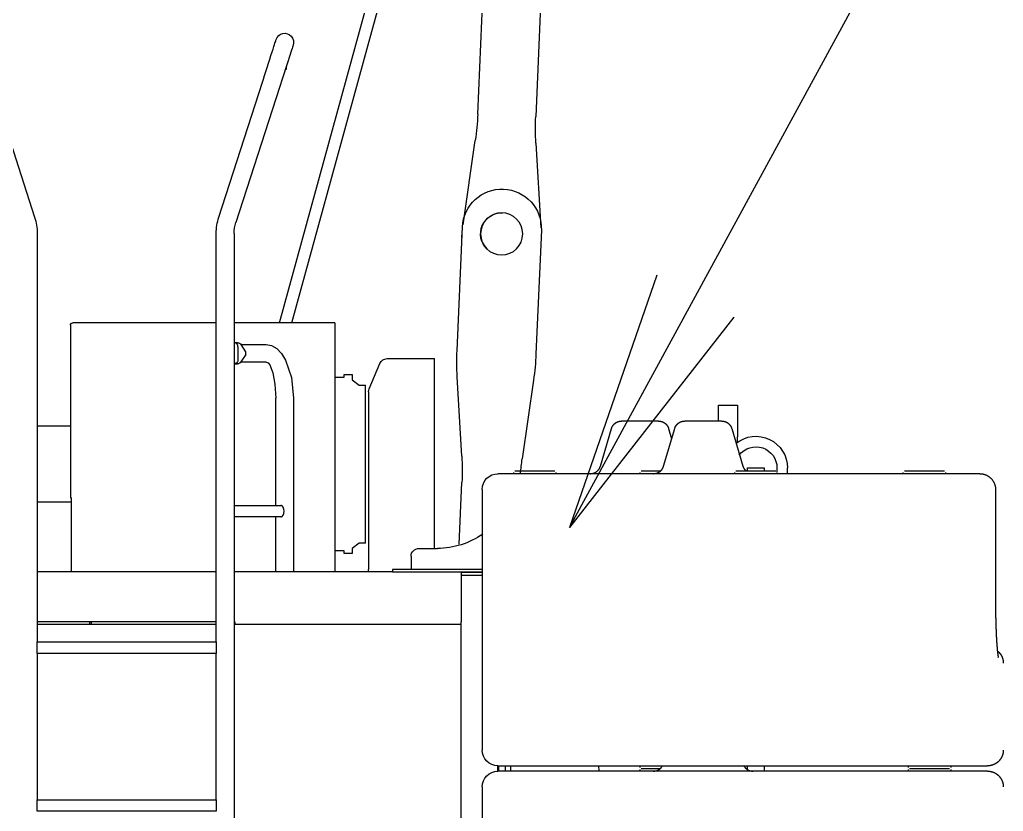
# Model space of a CAD drawing. Header units: millimetres. Extents: x -2078669 to -1085629, y -5987148 to 310365.
# Drawn here: x -1603015 to -1598344, y -766816 to -763056 of the extents above; entities that cross this region are included whole.
import ezdxf

# ---------------------------------------------------------------- set-up
doc = ezdxf.new("R2010")
doc.units = ezdxf.units.MM
doc.header["$LTSCALE"] = 500
doc.layers.add('2', color=7, linetype='Continuous')
doc.layers.add('D-BYP-STR8', color=5, linetype='Continuous', lineweight=25)
doc.layers.add('D-BYP-STRB', color=5, linetype='Continuous', lineweight=25)
doc.styles.add('MS ゴシック', font='MS Gothic.ttf')
doc.dimstyles.new('DIM-500-F', dxfattribs={"dimscale": 500, "dimtxt": 3.5, "dimasz": 2.5, "dimexe": 0, "dimexo": 2, "dimgap": 0.8, "dimtad": 1, "dimdec": 0, "dimzin": 0, "dimdsep": 46, "dimtxsty": 'MS ゴシック', "dimblk": 'OPEN', "dimcen": 0.1, "dimclrd": 256, "dimclre": 256, "dimclrt": 256, "dimaunit": 1, "dimadec": 4, "dimazin": 0, "dimtfac": 1, "dimtdec": 0, "dimtmove": 2, "dimatfit": 3, "dimldrblk": 'OPEN', "dimfxl": 1, "dimtolj": 1, "dimtzin": 0, "dimlwd": -1, "dimlwe": -1, "dimarcsym": 2})

# ---------------------------------------------------------------- blocks, each defined once
blk = doc.blocks.new('_Open')
at = {"color": 0, "linetype": 'ByBlock', "lineweight": -2}
for p, q in [((-1, 0.1667), (0, 0)), ((-1, -0.1667), (0, 0)), ((0, 0), (-1, 0))]:
    blk.add_line(p, q, dxfattribs=at)
blk = doc.blocks.new('A$C57306f55')
at = {"layer": 'D-BYP-STRB', "linetype": 'Continuous'}
for p, q in [((807.9, 6317.2), (888.2, 4464.8)), ((998.1, 4469.6), (917.7, 6322)), ((1374.9, 4072.9), (947.8, 5628.5)), ((1351.7, 4072.9), (952.2, 5528.1)), ((1362, 4559.9), (1362, 4553.9)), ((1362, 4553.9), (1363.9, 4553.9)), ((1490.1, 4273.9), (1407.3, 4530.3)), ((1922.7, 4530.3), (1839.9, 4273.9)), ((1375, 4519.8), (1457.7, 4263.5)), ((887.9, 4414), (878.5, 4253.5)), ((1026.3, 4258.9), (1002.9, 4419)), ((877.5, 4248.7), (878.7, 4221.4)), ((877.5, 4248.7), (887.7, 4013.8)), ((1037.6, 4020.3), (1027.4, 4255.2)), ((1028.3, 4235.3), (1027.9, 4245.2)), ((1461, 4242.6), (1461, 2360.9)), ((1495, 3466.8), (1495, 4242.6)), ((1835, 4242.6), (1835, 3466.8)), ((1269.8, 4072.9), (1269.8, 3599.9)), ((1269.8, 4072.9), (1461, 4072.9)), ((1269.8, 4070.6), (1269.8, 4066)), ((1495, 4072.9), (1767.5, 4072.9)), ((1772.1, 4068.3), (1772.1, 3755.6)), ((1448.3, 4032.1), (1400, 4032.1)), ((1439, 4017.8), (1447.9, 4031.5)), ((1439, 4015.1), (1439, 4017.8)), ((1453.7, 4027.1), (1453.7, 4003.1)), ((1454.6, 4035.1), (1460.4, 4035.1)), ((1460.4, 4035.1), (1461, 4035.1)), ((1089.5, 4004.9), (1080.5, 4004.9)), ((1080.5, 3644.5), (1080.5, 4004.9)), ((1170.5, 4004.9), (1089.5, 4004.9)), ((1439, 4012.8), (1439, 4015.1)), ((1439, 4012.8), (1448.2, 3998.8)), ((1204.3, 3947.7), (1184.3, 3995.7)), ((1400, 3998.1), (1448.6, 3998.1)), ((1460.4, 3995.1), (1454.9, 3995.1)), ((1461, 3995.1), (1460.4, 3995.1)), ((892.3, 3964.2), (913.9, 3814.6)), ((1028.7, 3819.6), (1037.2, 3970.5)), ((1236.8, 3964.6), (1223.8, 3954.6)), ((1236.8, 3974.6), (1236.8, 3964.8)), ((1251.8, 3974.6), (1236.8, 3974.6)), ((1251.8, 3969.6), (1251.8, 3974.6)), ((1269.8, 3969.6), (1251.8, 3969.6)), ((1211.8, 3943.4), (1211.8, 3954.6)), ((1223.8, 3954.6), (1211.8, 3954.6)), ((1211.8, 3930.9), (1211.8, 3943.4)), ((1205.5, 3941.9), (1205.5, 3608.9)), ((1211.8, 3927.8), (1211.8, 3930.9)), ((1211.8, 3752.8), (1211.8, 3927.8)), ((1348, 3930.1), (1348, 3599.9)), ((1382, 3726), (1382, 3930.1)), ((505, 3916.4), (505, 3856.4)), ((541, 3916.4), (505, 3916.4)), ((541, 3886.4), (541, 3916.4)), ((535, 3886.4), (570, 3886.4)), ((570, 3886.4), (605, 3886.4)), ((655, 3886.4), (690, 3886.4)), ((690, 3886.4), (725, 3886.4)), ((515.8, 3872.1), (494.7, 3800.8)), ((645.3, 3800.8), (624.2, 3872.1)), ((635.8, 3872.1), (630, 3852.5)), ((765.3, 3800.8), (744.2, 3872.1)), ((1835, 3877.1), (1772.1, 3877.1)), ((505, 3845.9), (505, 3856.4)), ((410, 3786.4), (410, 3797.4)), ((430, 3797.4), (430, 3789.4)), ((486, 3797.4), (454, 3797.4)), ((454, 3797.4), (454, 3791.4)), ((486, 3791.4), (486, 3797.4)), ((44.8, 3786.4), (466.5, 3786.4)), ((110, 3789.4), (110, 3788.4)), ((112, 3791.4), (150, 3791.4)), ((150, 3791.4), (188, 3791.4)), ((190, 3788.4), (190, 3789.4)), ((430, 3789.4), (430, 3788.4)), ((432, 3791.4), (470, 3791.4)), ((466.5, 3786.4), (529.4, 3786.4)), ((470, 3791.4), (508, 3791.4)), ((510, 3788.4), (510, 3789.4)), ((529.4, 3786.4), (940, 3786.4)), ((651.2, 3791.4), (688, 3791.4)), ((690, 3788.4), (690, 3789.4)), ((850, 3789.4), (850, 3788.4)), ((852, 3791.4), (890, 3791.4)), ((890, 3791.4), (928, 3791.4)), ((930, 3788.4), (930, 3789.4)), ((940, 3786.4), (960, 3786.4)), ((14.8, 3756.4), (14.8, 3536.4)), ((990, 3756.4), (990, 3261.4)), ((1033.5, 3652.4), (1028.4, 3769.8)), ((1772.1, 3755.6), (1772.1, 3740.6)), ((1211.8, 3751.3), (1211.8, 3752.8)), ((1211.8, 3728.7), (1211.8, 3751.3)), ((1769.8, 3599.9), (1769.8, 3740.6)), ((1772.1, 3740.6), (1769.8, 3740.6)), ((1211.8, 3654.6), (1211.8, 3728.7)), ((1461, 3726), (1372, 3726)), ((1769.8, 3732.1), (1835, 3732.1)), ((1372, 3704.3), (1461, 3704.3)), ((1382, 3599.9), (1382, 3704.3)), ((1110, 3644.5), (1075, 3644.5)), ((1211.8, 3654.6), (1223.8, 3654.6)), ((1223.8, 3654.6), (1236.8, 3644.6)), ((1236.8, 3644.6), (1236.8, 3634.6)), ((1125, 3629.5), (1125, 3604.5)), ((1236.8, 3634.6), (1251.8, 3634.6)), ((1251.8, 3634.6), (1251.8, 3639.6)), ((1251.8, 3639.6), (1269.8, 3639.6)), ((1205.5, 3608.9), (1205.5, 3604.4)), ((990, 3604.5), (1145, 3604.5)), ((1145, 3600), (990, 3600)), ((990, 3598.5), (1030, 3598.5)), ((1028, 3593.5), (990, 3593.5)), ((1025, 3598.5), (1025, 3600)), ((1030, 3599.9), (1030, 3566.7)), ((1058, 3600), (1058, 3599.9)), ((1082, 3599.9), (1082, 3600)), ((1106, 3599.9), (1106, 3600)), ((1128, 3600), (1128, 3599.9)), ((1145, 3604.5), (1160, 3604.5)), ((1160, 3600), (1145, 3600)), ((1152, 3599.9), (1152, 3600)), ((1160, 3604.5), (1160, 3600)), ((1160, 3599.9), (1461, 3599.9)), ((1205.5, 3599.9), (1205.5, 3604.4)), ((1495, 3599.9), (1835, 3599.9)), ((1030, 3566.7), (1030, 3504.9)), ((1030, 3497.6), (1030, 3504.9)), ((1030, 3499.9), (1461, 3499.9)), ((1030, 2327.2), (1030, 3497.6)), ((1458.8, 3499.9), (1458.8, 3504.9)), ((1495, 3504.9), (1835, 3504.9)), ((1495, 3499.9), (1835, 3499.9)), ((1732, 3499.9), (1732, 3504.9)), ((1735.2, 3499.9), (1735.2, 3504.9)), ((1495, 3466.8), (1495, 3445.1)), ((1835, 3466.8), (1495, 3466.8)), ((1835, 3445.1), (1835, 3466.8)), ((1495, 3166.8), (1495, 3445.1)), ((1495, 3445.1), (1835, 3445.1)), ((1835, 3445.1), (1835, 3166.8)), ((466.5, 3231.4), (30, 3231.4)), ((30, 3221.4), (466.5, 3221.4)), ((100, 3229.4), (100, 3228.4)), ((100, 3224.4), (100, 3223.4)), ((140, 3226.4), (102, 3226.4)), ((178, 3226.4), (140, 3226.4)), ((180, 3228.4), (180, 3229.4)), ((180, 3223.4), (180, 3224.4)), ((454, 3231.4), (454, 3221.4)), ((529.4, 3231.4), (466.5, 3231.4)), ((466.5, 3221.4), (529.4, 3221.4)), ((486, 3224.4), (486, 3231.4)), ((940, 3231.4), (529.4, 3231.4)), ((529.4, 3221.4), (940, 3221.4)), ((688, 3226.4), (651.9, 3226.4)), ((690, 3228.4), (690, 3229.4)), ((690, 3223.4), (690, 3224.4)), ((769, 3231.4), (768.2, 3221.4)), ((936.4, 3231.4), (936.4, 3221.4)), ((960, 3231.4), (940, 3231.4)), ((940, 3221.4), (960, 3221.4)), ((940, 3221.4), (960, 3221.4)), ((946, 3231.4), (946, 3221.4)), ((958.2, 3221.4), (958.2, 3231.4)), ((960.4, 3221.4), (960.4, 3231.4)), ((990, 3191.4), (990, 2891.4)), ((1495, 3166.8), (1495, 3145.1)), ((1835, 3166.8), (1495, 3166.8)), ((1835, 3145.1), (1835, 3166.8)), ((1495, 3145.1), (1835, 3145.1))]:
    blk.add_line(p, q, dxfattribs=at)
for points in [[(1348.8, 4600.7), (1349.2, 4599.6), (1349.6, 4598.2), (1350.2, 4596.4), (1351, 4594), (1352, 4591), (1353.2, 4587.2), (1354.7, 4582.6), (1356.5, 4577), (1358.6, 4570.5), (1361, 4563.2), (1363.5, 4555.4), (1366, 4547.5), (1368.5, 4539.7), (1370.9, 4532.3), (1373.1, 4525.6), (1375, 4519.8)], [(1407.3, 4530.3), (1405.5, 4536), (1403.3, 4542.7), (1400.9, 4550.1), (1398.4, 4557.9), (1395.8, 4565.9), (1393.3, 4573.6), (1391, 4580.9), (1388.8, 4587.5), (1387, 4593), (1385.6, 4597.7), (1384.3, 4601.4), (1383.4, 4604.5), (1382.6, 4606.8), (1382, 4608.7), (1381.5, 4610.1), (1381.2, 4611.2)], [(1400, 4032.1), (1389.9, 4030.2), (1380.1, 4024.4), (1371.2, 4015), (1363.3, 4002.3), (1352, 3969.2), (1348, 3930.1), (1348, 3930.1), (1348, 3930.1), (1348, 3930.1), (1348, 3930.1), (1348, 3930.1), (1348, 3930.1), (1348, 3930.1), (1348, 3930.1)], [(1453.7, 4027.1), (1453.8, 4028.6), (1453.9, 4029.2), (1454, 4029.7), (1454.3, 4030.4), (1454.7, 4031.2), (1455, 4031.9), (1455.1, 4032.1), (1455.2, 4032.5), (1455.4, 4032.8), (1455.7, 4033.1), (1456.2, 4033.4), (1456.8, 4033.7), (1457.8, 4034.1), (1460.4, 4035.1)], [(1453.7, 4003.1), (1453.8, 4001.7), (1453.9, 4001.1), (1454, 4000.6), (1454.3, 3999.9), (1454.7, 3999), (1455, 3998.4), (1455, 3998.2), (1455.2, 3997.8), (1455.4, 3997.5), (1455.7, 3997.2), (1456.2, 3996.9), (1456.8, 3996.6), (1457.8, 3996.2), (1460.4, 3995.1)], [(1400, 3998.1), (1396.5, 3996.8), (1393.1, 3993), (1387.3, 3978.2), (1383.4, 3956.2), (1382, 3930.1)], [(110, 3788.4), (110, 3788.4)], [(112, 3791.4), (112, 3791.4)], [(190, 3789.4), (190, 3789.5)], [(192, 3786.4), (192, 3786.4)], [(430, 3788.4), (430, 3788.4)], [(432, 3791.4), (432, 3791.4)], [(510, 3789.4), (510, 3789.5)], [(512, 3786.4), (512, 3786.4)], [(690, 3789.4), (690, 3789.5)], [(692, 3786.4), (692, 3786.4)], [(850, 3788.4), (850, 3788.4)], [(852, 3791.4), (852, 3791.4)], [(930, 3789.4), (930, 3789.5)], [(932, 3786.4), (932, 3786.4)], [(1372, 3704.3), (1370.9, 3704.5), (1369.8, 3705.1), (1367.9, 3707.5), (1366.6, 3711), (1366.1, 3715.1), (1366.6, 3719.3), (1367.9, 3722.8), (1369.8, 3725.2), (1370.9, 3725.8), (1372, 3726)], [(14.8, 3536.4), (14.8, 3536.3), (14.8, 3536.2), (14.8, 3536.1), (14.8, 3535.9), (14.8, 3535.8), (14.8, 3535.6), (14.8, 3535.4), (14.8, 3535.3), (14.8, 3535.1), (14.8, 3535), (14.8, 3534.8), (14.8, 3534.7), (14.8, 3534.5), (14.8, 3534.4), (14.8, 3534.2), (14.8, 3534.1), (14.8, 3534), (14.8, 3533.8), (14.8, 3533.7), (14.8, 3533.5), (14.8, 3533.4), (14.8, 3533.2), (14.8, 3533.1), (14.8, 3532.9), (14.8, 3532.8), (14.8, 3532.6), (14.8, 3532.5), (14.8, 3532.4), (14.8, 3532.2), (14.8, 3532.1), (14.8, 3531.9), (14.8, 3531.8), (14.8, 3531.6), (14.8, 3531.5), (14.8, 3531.3), (14.8, 3531.2), (14.8, 3531), (14.8, 3530.9), (14.8, 3530.7), (14.8, 3530.6), (14.8, 3530.5), (14.8, 3530.3), (14.8, 3530.2), (14.8, 3530), (14.8, 3529.9), (14.8, 3529.7), (14.8, 3529.6), (14.8, 3529.4), (14.8, 3529.3), (14.8, 3529.1), (14.8, 3529), (14.8, 3528.9), (14.8, 3528.7), (14.8, 3528.6), (14.8, 3528.4), (14.8, 3528.3), (14.8, 3528.1), (14.8, 3528), (14.8, 3527.8), (14.8, 3527.7), (14.8, 3527.5), (14.8, 3527.4), (14.7, 3527.2), (14.7, 3527.1), (14.7, 3527), (14.7, 3526.8), (14.7, 3526.7), (14.7, 3526.5), (14.7, 3526.4), (14.7, 3526.2), (14.7, 3526.1), (14.7, 3525.9), (14.7, 3525.8), (14.7, 3525.6), (14.7, 3525.5), (14.7, 3525.4), (14.7, 3525.2), (14.7, 3525.1), (14.7, 3524.9), (14.7, 3524.8), (14.7, 3524.6), (14.7, 3524.5), (14.7, 3524.3), (14.7, 3524.2), (14.7, 3524.1), (14.7, 3523.9), (14.7, 3523.8), (14.7, 3523.6), (14.7, 3523.5), (14.7, 3523.3), (14.7, 3523.2), (14.7, 3523), (14.7, 3522.9), (14.7, 3522.7), (14.7, 3522.6), (14.7, 3522.5), (14.7, 3522.3), (14.7, 3522.2), (14.7, 3522), (14.7, 3521.9), (14.7, 3521.7), (14.7, 3521.6), (14.7, 3521.4), (14.7, 3521.3), (14.7, 3521.2), (14.7, 3521), (14.7, 3520.9), (14.7, 3520.7), (14.7, 3520.6), (14.7, 3520.4), (14.7, 3520.3), (14.7, 3520.1), (14.7, 3520), (14.7, 3519.9), (14.7, 3519.7), (14.7, 3519.6), (14.7, 3519.4), (14.7, 3519.3), (14.7, 3519.1), (14.7, 3519), (14.7, 3518.8), (14.7, 3518.7), (14.7, 3518.6), (14.7, 3518.4), (14.7, 3518.3), (14.7, 3518.1), (14.6, 3518), (14.6, 3517.8), (14.6, 3517.7), (14.6, 3517.5), (14.6, 3517.4), (14.6, 3517.3), (14.6, 3517.1), (14.6, 3517), (14.6, 3516.8), (14.6, 3516.7), (14.6, 3516.5), (14.6, 3516.4), (14.6, 3516.3), (14.6, 3516.1), (14.6, 3516), (14.6, 3515.8), (14.6, 3515.7), (14.6, 3515.5), (14.6, 3515.4), (14.6, 3515.3), (14.6, 3515.1), (14.6, 3515), (14.6, 3514.8), (14.6, 3514.7), (14.6, 3514.5), (14.6, 3514.4), (14.6, 3514.3), (14.6, 3514.1), (14.6, 3514), (14.6, 3513.8), (14.6, 3513.7), (14.6, 3513.5), (14.6, 3513.4), (14.6, 3513.3), (14.6, 3513.1), (14.6, 3513), (14.6, 3512.8), (14.6, 3512.7), (14.6, 3512.5), (14.6, 3512.4), (14.6, 3512.3), (14.6, 3512.1), (14.5, 3512), (14.5, 3511.8), (14.5, 3511.7), (14.5, 3511.5), (14.5, 3511.4), (14.5, 3511.3), (14.5, 3511.1), (14.5, 3511), (14.5, 3510.8), (14.5, 3510.7), (14.5, 3510.6), (14.5, 3510.4), (14.5, 3510.3), (14.5, 3510.1), (14.5, 3510), (14.5, 3509.8), (14.5, 3509.7), (14.5, 3509.6), (14.5, 3509.4), (14.5, 3509.3), (14.5, 3509.1), (14.5, 3509), (14.5, 3508.9), (14.5, 3508.7), (14.5, 3508.6), (14.5, 3508.4), (14.5, 3508.3), (14.5, 3508.2), (14.5, 3508), (14.5, 3507.9), (14.5, 3507.7), (14.5, 3507.6), (14.5, 3507.4), (14.4, 3507.3), (14.4, 3507.2), (14.4, 3507), (14.4, 3506.9), (14.4, 3506.7), (14.4, 3506.6), (14.4, 3506.5), (14.4, 3506.3), (14.4, 3506.2), (14.4, 3506), (14.4, 3505.9), (14.4, 3505.8), (14.4, 3505.6), (14.4, 3505.5), (14.4, 3505.3), (14.4, 3505.2), (14.4, 3505.1), (14.4, 3504.9), (14.4, 3504.8), (14.4, 3504.7), (14.4, 3504.5), (14.4, 3504.4), (14.4, 3504.2), (14.4, 3504.1), (14.4, 3504), (14.4, 3503.8), (14.4, 3503.7), (14.4, 3503.5), (14.4, 3503.4), (14.3, 3503.3), (14.3, 3503.1), (14.3, 3503), (14.3, 3502.8), (14.3, 3502.7), (14.3, 3502.6), (14.3, 3502.4), (14.3, 3502.3), (14.3, 3502.2), (14.3, 3502), (14.3, 3501.9), (14.3, 3501.7), (14.3, 3501.6), (14.3, 3501.5), (14.3, 3501.3), (14.3, 3501.2), (14.3, 3501.1), (14.3, 3500.9), (14.3, 3500.8), (14.3, 3500.6), (14.3, 3500.5), (14.3, 3500.4), (14.3, 3500.2), (14.3, 3500.1), (14.3, 3500), (14.3, 3499.8), (14.2, 3499.7), (14.2, 3499.5), (14.2, 3499.4), (14.2, 3499.3), (14.2, 3499.1), (14.2, 3499), (14.2, 3498.9), (14.2, 3498.7), (14.2, 3498.6), (14.2, 3498.4), (14.2, 3498.3), (14.2, 3498.2), (14.2, 3498), (14.2, 3497.9), (14.2, 3497.8), (14.2, 3497.6), (14.2, 3497.5), (14.2, 3497.4), (14.2, 3497.2), (14.2, 3497.1), (14.2, 3497), (14.2, 3496.8), (14.2, 3496.7), (14.1, 3496.5), (14.1, 3496.4), (14.1, 3496.3), (14.1, 3496.1), (14.1, 3496), (14.1, 3495.9), (14.1, 3495.7), (14.1, 3495.6), (14.1, 3495.5), (14.1, 3495.3), (14.1, 3495.2), (14.1, 3495.1), (14.1, 3494.9), (14.1, 3494.8), (14.1, 3494.7), (14.1, 3494.5), (14.1, 3494.4), (14.1, 3494.3), (14.1, 3494.1), (14.1, 3494), (14.1, 3493.9), (14.1, 3493.7), (14, 3493.6), (14, 3493.5), (14, 3493.3), (14, 3493.2), (14, 3493.1), (14, 3492.9), (14, 3492.8), (14, 3492.7), (14, 3492.5), (14, 3492.4), (14, 3492.3), (14, 3492.1), (14, 3492), (14, 3491.9), (14, 3491.7), (14, 3491.6), (14, 3491.5), (14, 3491.3), (14, 3491.2), (14, 3491.1), (14, 3490.9), (13.9, 3490.8), (13.9, 3490.7), (13.9, 3490.5), (13.9, 3490.4), (13.9, 3490.3), (13.9, 3490.2), (13.9, 3490), (13.9, 3489.9), (13.9, 3489.8), (13.9, 3489.6), (13.9, 3489.5), (13.9, 3489.4), (13.9, 3489.2), (13.9, 3489.1), (13.9, 3489), (13.9, 3488.8), (13.9, 3488.7), (13.9, 3488.6), (13.9, 3488.5), (13.8, 3488.3), (13.8, 3488.2), (13.8, 3488.1), (13.8, 3487.9), (13.8, 3487.8), (13.8, 3487.7), (13.8, 3487.5), (13.8, 3487.4), (13.8, 3487.3), (13.8, 3487.2), (13.8, 3487), (13.8, 3486.9), (13.8, 3486.8), (13.8, 3486.6), (13.8, 3486.5), (13.8, 3486.4), (13.8, 3486.3), (13.8, 3486.1), (13.8, 3486), (13.7, 3485.9), (13.7, 3485.7), (13.7, 3485.6), (13.7, 3485.5), (13.7, 3485.4), (13.7, 3485.2), (13.7, 3485.1), (13.7, 3485), (13.7, 3484.9), (13.7, 3484.7), (13.7, 3484.6), (13.7, 3484.5), (13.7, 3484.3), (13.7, 3484.2), (13.7, 3484.1), (13.7, 3484), (13.7, 3483.8), (13.7, 3483.7), (13.6, 3483.6), (13.6, 3483.5), (13.6, 3483.3), (13.6, 3483.2), (13.6, 3483.1), (13.6, 3483), (13.6, 3482.8), (13.6, 3482.7), (13.6, 3482.6), (13.6, 3482.5), (13.6, 3482.3), (13.6, 3482.2), (13.6, 3482.1), (13.6, 3482), (13.6, 3481.8), (13.6, 3481.7), (13.6, 3481.6), (13.5, 3481.5), (13.5, 3481.3), (13.5, 3481.2), (13.5, 3481.1), (13.5, 3481), (13.5, 3480.8), (13.5, 3480.7), (13.5, 3480.6), (13.5, 3480.5), (13.5, 3480.3), (13.5, 3480.2), (13.5, 3480.1), (13.5, 3480), (13.5, 3479.8), (13.5, 3479.7), (13.5, 3479.6), (13.4, 3479.5), (13.4, 3479.4), (13.4, 3479.2), (13.4, 3479.1), (13.4, 3479), (13.4, 3478.9), (13.4, 3478.7), (13.4, 3478.6), (13.4, 3478.5), (13.4, 3478.4), (13.4, 3478.3), (13.4, 3478.1), (13.4, 3478), (13.4, 3477.9), (13.4, 3477.8), (13.4, 3477.7), (13.4, 3477.5), (13.3, 3477.4), (13.3, 3477.3), (13.3, 3477.2), (13.3, 3477), (13.3, 3476.9), (13.3, 3476.8), (13.3, 3476.7), (13.3, 3476.6), (13.3, 3476.4), (13.3, 3476.3), (13.3, 3476.2), (13.3, 3476.1), (13.3, 3476), (13.3, 3475.9), (13.3, 3475.7), (13.2, 3475.6), (13.2, 3475.5), (13.2, 3475.4), (13.2, 3475.3), (13.2, 3475.1), (13.2, 3475), (13.2, 3474.9), (13.2, 3474.8), (13.2, 3474.7), (13.2, 3474.5), (13.2, 3474.4), (13.2, 3474.3), (13.2, 3474.2), (13.2, 3474.1), (13.2, 3474), (13.2, 3473.8), (13.1, 3473.7), (13.1, 3473.6), (13.1, 3473.5), (13.1, 3473.4), (13.1, 3473.3), (13.1, 3473.1), (13.1, 3473), (13.1, 3472.9), (13.1, 3472.8), (13.1, 3472.7), (13.1, 3472.6), (13.1, 3472.4), (13.1, 3472.3), (13.1, 3472.2), (13.1, 3472.1), (13, 3472), (13, 3471.9), (13, 3471.8), (13, 3471.6), (13, 3471.5), (13, 3471.4), (13, 3471.3), (13, 3471.2), (13, 3471.1), (13, 3471), (13, 3470.8), (13, 3470.7), (13, 3470.6), (13, 3470.5), (12.9, 3470.4), (12.9, 3470.3), (12.9, 3470.2), (12.9, 3470.1), (12.9, 3469.9), (12.9, 3469.8), (12.9, 3469.7), (12.9, 3469.6), (12.9, 3469.5), (12.9, 3469.4), (12.9, 3469.3), (12.9, 3469.2), (12.9, 3469), (12.9, 3468.9), (12.8, 3468.8), (12.8, 3468.7), (12.8, 3468.6), (12.8, 3468.5), (12.8, 3468.4), (12.8, 3468.3), (12.8, 3468.2), (12.8, 3468), (12.8, 3467.9), (12.8, 3467.8), (12.8, 3467.7), (12.8, 3467.6), (12.8, 3467.5), (12.8, 3467.4), (12.8, 3467.3), (12.7, 3467.2), (12.7, 3467.1), (12.7, 3466.9), (12.7, 3466.8), (12.7, 3466.7), (12.7, 3466.6), (12.7, 3466.5), (12.7, 3466.4), (12.7, 3466.3), (12.7, 3466.2), (12.7, 3466.1), (12.7, 3466), (12.7, 3465.9), (12.6, 3465.8), (12.6, 3465.6), (12.6, 3465.5), (12.6, 3465.4), (12.6, 3465.3), (12.6, 3465.2), (12.6, 3465.1), (12.6, 3465), (12.6, 3464.9), (12.6, 3464.8), (12.6, 3464.7), (12.6, 3464.6), (12.6, 3464.5), (12.6, 3464.4), (12.5, 3464.3), (12.5, 3464.2), (12.5, 3464.1), (12.5, 3463.9), (12.5, 3463.8), (12.5, 3463.7), (12.5, 3463.6), (12.5, 3463.5), (12.5, 3463.4), (12.5, 3463.3), (12.5, 3463.2), (12.5, 3463.1), (12.5, 3463), (12.4, 3462.9), (12.4, 3462.8), (12.4, 3462.7), (12.4, 3462.6), (12.4, 3462.5), (12.4, 3462.4), (12.4, 3462.3), (12.4, 3462.2), (12.4, 3462.1), (12.4, 3462), (12.4, 3461.9), (12.4, 3461.8), (12.4, 3461.7), (12.4, 3461.6), (12.3, 3461.5), (12.3, 3461.4), (12.3, 3461.3), (12.3, 3461.2), (12.3, 3461.1), (12.3, 3461), (12.3, 3460.9), (12.3, 3460.8), (12.3, 3460.7), (12.3, 3460.6), (12.3, 3460.5), (12.3, 3460.4), (12.3, 3460.3), (12.2, 3460.2), (12.2, 3460.1), (12.2, 3460), (12.2, 3459.9), (12.2, 3459.8), (12.2, 3459.7), (12.2, 3459.6), (12.2, 3459.5), (12.2, 3459.4), (12.2, 3459.3), (12.2, 3459.2), (12.2, 3459.1), (12.2, 3459), (12.1, 3458.9), (12.1, 3458.8), (12.1, 3458.7), (12.1, 3458.6), (12.1, 3458.5), (12.1, 3458.4), (12.1, 3458.3), (12.1, 3458.2), (12.1, 3458.1), (12.1, 3458), (12.1, 3457.9), (12.1, 3457.8), (12.1, 3457.7), (12, 3457.6), (12, 3457.5), (12, 3457.4), (12, 3457.3), (12, 3457.3), (12, 3457.2), (12, 3457.1), (12, 3457), (12, 3456.9), (12, 3456.8), (12, 3456.7), (12, 3456.6), (11.9, 3456.5), (11.9, 3456.4), (11.9, 3456.3), (11.9, 3456.2), (11.9, 3456.1), (11.9, 3456), (11.9, 3455.9), (11.9, 3455.9), (11.9, 3455.8), (11.9, 3455.7), (11.9, 3455.6), (11.9, 3455.5), (11.9, 3455.4), (11.8, 3455.3), (11.8, 3455.2), (11.8, 3455.1), (11.8, 3455), (11.8, 3454.9), (11.8, 3454.9), (11.8, 3454.8), (11.8, 3454.7), (11.8, 3454.6), (11.8, 3454.5), (11.8, 3454.4), (11.8, 3454.3), (11.8, 3454.2), (11.7, 3454.1), (11.7, 3454), (11.7, 3454), (11.7, 3453.9), (11.7, 3453.8), (11.7, 3453.7), (11.7, 3453.6), (11.7, 3453.5), (11.7, 3453.4), (11.7, 3453.3), (11.7, 3453.3), (11.7, 3453.2), (11.6, 3453.1), (11.6, 3453), (11.6, 3452.9), (11.6, 3452.8), (11.6, 3452.7), (11.6, 3452.7), (11.6, 3452.6), (11.6, 3452.5), (11.6, 3452.4), (11.6, 3452.3), (11.6, 3452.2), (11.6, 3452.1), (11.5, 3452.1), (11.5, 3452), (11.5, 3451.9), (11.5, 3451.8), (11.5, 3451.7), (11.5, 3451.6), (11.5, 3451.6), (11.5, 3451.5), (11.5, 3451.4), (11.5, 3451.3), (11.5, 3451.2), (11.5, 3451.1), (11.5, 3451.1), (11.4, 3451), (11.4, 3450.9), (11.4, 3450.8), (11.4, 3450.7), (11.4, 3450.6), (11.4, 3450.6), (11.4, 3450.5), (11.4, 3450.4), (11.4, 3450.3), (11.4, 3450.2), (11.4, 3450.2), (11.4, 3450.1), (11.3, 3450), (11.3, 3449.9), (11.3, 3449.8), (11.3, 3449.8), (11.3, 3449.7), (11.3, 3449.6), (11.3, 3449.5), (11.3, 3449.4), (11.3, 3449.4), (11.3, 3449.3), (11.3, 3449.2), (11.3, 3449.1), (11.2, 3449.1), (11.2, 3449), (11.2, 3448.9), (11.2, 3448.8), (11.2, 3448.7), (11.2, 3448.7), (11.2, 3448.6), (11.2, 3448.5), (11.2, 3448.4), (11.2, 3448.4), (11.2, 3448.3), (11.2, 3448.2), (11.2, 3448.1), (11.1, 3448.1), (11.1, 3448), (11.1, 3447.9), (11.1, 3447.8), (11.1, 3447.8), (11.1, 3447.7), (11.1, 3447.6), (11.1, 3447.5), (11.1, 3447.5), (11.1, 3447.4), (11.1, 3447.3), (11.1, 3447.2), (11, 3447.2), (11, 3447.1), (11, 3447), (11, 3447), (11, 3446.9), (11, 3446.8), (11, 3446.7), (11, 3446.7), (11, 3446.6), (11, 3446.5), (11, 3446.5), (11, 3446.4), (10.9, 3446.3), (10.9, 3446.2), (10.9, 3446.2), (10.9, 3446.1), (10.9, 3446), (10.9, 3446), (10.9, 3445.9), (10.9, 3445.8), (10.9, 3445.8), (10.9, 3445.7), (10.9, 3445.6), (10.9, 3445.6), (10.9, 3445.5), (10.8, 3445.4), (10.8, 3445.4), (10.8, 3445.3), (10.8, 3445.2), (10.8, 3445.2), (10.8, 3445.1), (10.8, 3445), (10.8, 3445), (10.8, 3444.9), (10.8, 3444.8), (10.8, 3444.8), (10.8, 3444.7), (10.7, 3444.6), (10.7, 3444.6), (10.7, 3444.5), (10.7, 3444.4), (10.7, 3444.4), (10.7, 3444.3), (10.7, 3444.2), (10.7, 3444.2), (10.7, 3444.1), (10.7, 3444), (10.7, 3444), (10.7, 3443.9), (10.7, 3443.9), (10.6, 3443.8), (10.6, 3443.7), (10.6, 3443.7), (10.6, 3443.6), (10.6, 3443.6), (10.6, 3443.5), (10.6, 3443.4), (10.6, 3443.4), (10.6, 3443.3), (10.6, 3443.3), (10.6, 3443.2), (10.6, 3443.1), (10.6, 3443.1), (10.5, 3443), (10.5, 3443), (10.5, 3442.9), (10.5, 3442.8), (10.5, 3442.8), (10.5, 3442.7), (10.5, 3442.7), (10.5, 3442.6), (10.5, 3442.5), (10.5, 3442.5), (10.5, 3442.4), (10.5, 3442.4), (10.5, 3442.3), (10.4, 3442.3), (10.4, 3442.2), (10.4, 3442.2), (10.4, 3442.1), (10.4, 3442), (10.4, 3442), (10.4, 3441.9), (10.4, 3441.9), (10.4, 3441.8), (10.4, 3441.8), (10.4, 3441.7), (10.4, 3441.7), (10.4, 3441.6), (10.3, 3441.6), (10.3, 3441.5), (10.3, 3441.5), (10.3, 3441.4), (10.3, 3441.3), (10.3, 3441.3), (10.3, 3441.2), (10.3, 3441.2), (10.3, 3441.1), (10.3, 3441.1), (10.3, 3441), (10.3, 3441), (10.3, 3440.9), (10.2, 3440.9), (10.2, 3440.8), (10.2, 3440.8), (10.2, 3440.7), (10.2, 3440.7), (10.2, 3440.6), (10.2, 3440.6), (10.2, 3440.6), (10.2, 3440.5), (10.2, 3440.5), (10.2, 3440.4), (10.2, 3440.4), (10.2, 3440.3), (10.2, 3440.3), (10.1, 3440.2), (10.1, 3440.2), (10.1, 3440.1), (10.1, 3440.1), (10.1, 3440), (10.1, 3440), (10.1, 3440), (10.1, 3439.9), (10.1, 3439.9), (10.1, 3439.8), (10.1, 3439.8), (10.1, 3439.7), (10.1, 3439.7), (10.1, 3439.7), (10, 3439.6), (10, 3439.6), (10, 3439.5), (10, 3439.5), (10, 3439.4), (10, 3439.4), (10, 3439.4), (10, 3439.3), (10, 3439.3), (10, 3439.2), (10, 3439.2), (10, 3439.2), (10, 3439.1), (10, 3439.1), (10, 3439.1), (9.9, 3439), (9.9, 3439), (9.9, 3438.9), (9.9, 3438.9), (9.9, 3438.9), (9.9, 3438.8), (9.9, 3438.8), (9.9, 3438.8), (9.9, 3438.7), (9.9, 3438.7), (9.9, 3438.7), (9.9, 3438.6), (9.9, 3438.6), (9.9, 3438.6), (9.9, 3438.5), (9.9, 3438.5), (9.8, 3438.5), (9.8, 3438.4), (9.8, 3438.4), (9.8, 3438.4), (9.8, 3438.3), (9.8, 3438.3), (9.8, 3438.3), (9.8, 3438.2), (9.8, 3438.2), (9.8, 3438.2), (9.8, 3438.2), (9.8, 3438.1), (9.8, 3438.1), (9.8, 3438.1), (9.8, 3438), (9.8, 3438), (9.8, 3438), (9.8, 3438), (9.7, 3437.9), (9.7, 3437.9), (9.7, 3437.9), (9.7, 3437.9), (9.7, 3437.8), (9.7, 3437.8), (9.7, 3437.8), (9.7, 3437.8), (9.7, 3437.7), (9.7, 3437.7), (9.7, 3437.7), (9.7, 3437.7), (9.7, 3437.7), (9.7, 3437.6), (9.7, 3437.6), (9.7, 3437.6), (9.7, 3437.6), (9.7, 3437.6), (9.7, 3437.5), (9.7, 3437.5), (9.7, 3437.5), (9.7, 3437.5), (9.7, 3437.5), (9.7, 3437.4), (9.6, 3437.4), (9.6, 3437.4), (9.6, 3437.4), (9.6, 3437.4), (9.6, 3437.4), (9.6, 3437.4), (9.6, 3437.3), (9.6, 3437.3), (9.6, 3437.3), (9.6, 3437.3), (9.6, 3437.3), (9.6, 3437.3), (9.6, 3437.3), (9.6, 3437.3), (9.6, 3437.2), (9.6, 3437.2), (9.6, 3437.2), (9.6, 3437.2), (9.6, 3437.2), (9.6, 3437.2), (9.6, 3437.2), (9.6, 3437.2), (9.6, 3437.2), (9.6, 3437.2), (9.6, 3437.2), (9.6, 3437.2), (9.6, 3437.2), (9.6, 3437.2), (9.6, 3437.1), (9.6, 3437.1), (9.6, 3437.1), (9.6, 3437.1), (9.6, 3437.1), (9.6, 3437.1), (9.6, 3437.1), (9.6, 3437.1), (9.6, 3437.1), (9.6, 3437.1), (9.6, 3437.1), (9.6, 3437.2), (9.6, 3437.2), (9.6, 3437.2), (9.6, 3437.2), (9.6, 3437.2), (9.6, 3437.2), (9.6, 3437.2), (9.6, 3437.2), (9.6, 3437.2), (9.6, 3437.2), (9.6, 3437.2), (9.6, 3437.2), (9.6, 3437.2), (9.6, 3437.2), (9.6, 3437.3), (9.6, 3437.3), (9.6, 3437.3), (9.6, 3437.3), (9.6, 3437.3), (9.6, 3437.3), (9.6, 3437.3), (9.6, 3437.4), (9.6, 3437.4), (9.7, 3437.4), (9.7, 3437.4), (9.7, 3437.4), (9.7, 3437.5), (9.7, 3437.5), (9.7, 3437.5), (9.7, 3437.5), (9.7, 3437.5), (9.7, 3437.6), (9.7, 3437.6), (9.7, 3437.6), (9.7, 3437.6), (9.7, 3437.7), (9.7, 3437.7), (9.8, 3437.7), (9.8, 3437.8), (9.8, 3437.8), (9.8, 3437.8), (9.8, 3437.9), (9.8, 3437.9), (9.8, 3437.9), (9.8, 3438), (9.9, 3438), (9.9, 3438), (9.9, 3438.1)], [(98, 3231.4), (98, 3231.4)], [(100, 3228.4), (100, 3228.4)], [(100, 3223.4), (100, 3223.4)], [(102, 3226.4), (102, 3226.4)], [(178, 3226.4), (178, 3226.4)], [(180, 3229.4), (180, 3229.5)], [(180, 3224.4), (180, 3224.5)], [(182, 3221.4), (182, 3221.4)], [(688, 3226.4), (688, 3226.4)], [(690, 3229.4), (690, 3229.5)], [(690, 3224.4), (690, 3224.5)], [(692, 3221.4), (692, 3221.4)]]:
    blk.add_lwpolyline(points, dxfattribs=at)
for points in [[(535, 3886.4), (534.6, 3886.4, 0.005125), (534.1, 3886.4, 0.005025), (533.7, 3886.4, 0.005), (533.3, 3886.4, 0.005075), (532.9, 3886.3, 0.005111), (532.5, 3886.3, 0.005137), (532.1, 3886.2, 0.005155), (531.7, 3886.2, 0.005192), (531.3, 3886.1, 0.005213), (530.9, 3886, 0.005244), (530.5, 3885.9, 0.005262), (530, 3885.8, 0.005292), (529.6, 3885.7, 0.005309), (529.2, 3885.6, 0.005335), (528.8, 3885.5, 0.005351), (528.4, 3885.3, 0.005375), (528, 3885.2, 0.005389), (527.6, 3885, 0.005409), (527.2, 3884.9, 0.005421), (526.8, 3884.7, 0.005439), (526.4, 3884.5, 0.005449), (526, 3884.3, 0.005464), (525.6, 3884.1, 0.005472), (525.2, 3883.9, 0.005484), (524.8, 3883.7, 0.00549), (524.4, 3883.5, 0.005498), (524.1, 3883.2, 0.005503), (523.7, 3883, 0.005507), (523.3, 3882.7, 0.00551), (523, 3882.5, 0.005512), (522.6, 3882.2, 0.005512), (522.3, 3881.9, 0.00551), (521.9, 3881.6, 0.005508), (521.6, 3881.3, 0.005503), (521.3, 3881, 0.005499), (521, 3880.7, 0.005491), (520.6, 3880.4, 0.005485), (520.3, 3880.1, 0.005473), (520, 3879.8, 0.005465), (519.8, 3879.5, 0.005451), (519.5, 3879.1, 0.00544), (519.2, 3878.8, 0.00542), (518.9, 3878.4, 0.005411), (518.7, 3878.1, 0.005399), (518.4, 3877.7, 0.005373), (518.2, 3877.4, 0.00532), (518, 3877, 0.005345), (517.7, 3876.6, 0.005417), (517.5, 3876.3, 0.00526), (517.3, 3875.9, 0.004913), (517.1, 3875.5, 0.005358), (516.9, 3875.2, 0.006285), (516.8, 3874.8, 0.004834), (516.6, 3874.4, 0.001831), (516.5, 3874.1, 0.006617), (516.3, 3873.6, 0.011261), (516.1, 3873, 0.0056), (515.8, 3872.1)], [(624.2, 3872.1), (624.1, 3872.5, 0.005126), (624, 3872.9, 0.005026), (623.9, 3873.3, 0.005001), (623.7, 3873.6, 0.005076), (623.6, 3874, 0.005112), (623.4, 3874.4, 0.005138), (623.2, 3874.8, 0.005156), (623.1, 3875.2, 0.005193), (622.9, 3875.5, 0.005214), (622.7, 3875.9, 0.005245), (622.5, 3876.3, 0.005264), (622.3, 3876.6, 0.005293), (622, 3877, 0.00531), (621.8, 3877.4, 0.005336), (621.6, 3877.7, 0.005352), (621.3, 3878.1, 0.005376), (621.1, 3878.4, 0.00539), (620.8, 3878.8, 0.00541), (620.5, 3879.1, 0.005423), (620.2, 3879.5, 0.00544), (620, 3879.8, 0.005451), (619.7, 3880.1, 0.005465), (619.4, 3880.4, 0.005473), (619, 3880.7, 0.005485), (618.7, 3881, 0.005491), (618.4, 3881.3, 0.005499), (618.1, 3881.6, 0.005504), (617.7, 3881.9, 0.005509), (617.4, 3882.2, 0.005511), (617, 3882.5, 0.005512), (616.7, 3882.7, 0.005512), (616.3, 3883, 0.00551), (615.9, 3883.2, 0.005508), (615.6, 3883.5, 0.005503), (615.2, 3883.7, 0.005499), (614.8, 3883.9, 0.00549), (614.4, 3884.1, 0.005484), (614, 3884.3, 0.005472), (613.6, 3884.5, 0.005464), (613.2, 3884.7, 0.00545), (612.8, 3884.9, 0.005439), (612.4, 3885, 0.005419), (612, 3885.2, 0.00541), (611.6, 3885.3, 0.005398), (611.2, 3885.5, 0.005372), (610.8, 3885.6, 0.005319), (610.4, 3885.7, 0.005345), (610, 3885.8, 0.005416), (609.5, 3885.9, 0.005259), (609.1, 3886, 0.004912), (608.7, 3886.1, 0.005357), (608.3, 3886.2, 0.006284), (607.9, 3886.2, 0.004833), (607.5, 3886.3, 0.00183), (607.1, 3886.3, 0.006616), (606.7, 3886.4, 0.01126), (606, 3886.4, 0.005599), (605, 3886.4)], [(655, 3886.4), (654.6, 3886.4, 0.005125), (654.1, 3886.4, 0.005025), (653.7, 3886.4, 0.005), (653.3, 3886.4, 0.005075), (652.9, 3886.3, 0.005111), (652.5, 3886.3, 0.005137), (652.1, 3886.2, 0.005155), (651.7, 3886.2, 0.005191), (651.3, 3886.1, 0.005213), (650.9, 3886, 0.005244), (650.5, 3885.9, 0.005262), (650, 3885.8, 0.005291), (649.6, 3885.7, 0.005309), (649.2, 3885.6, 0.005335), (648.8, 3885.5, 0.005351), (648.4, 3885.3, 0.005375), (648, 3885.2, 0.005389), (647.6, 3885, 0.005409), (647.2, 3884.9, 0.005421), (646.8, 3884.7, 0.005439), (646.4, 3884.5, 0.005449), (646, 3884.3, 0.005464), (645.6, 3884.1, 0.005472), (645.2, 3883.9, 0.005484), (644.8, 3883.7, 0.00549), (644.4, 3883.5, 0.005498), (644.1, 3883.2, 0.005503), (643.7, 3883, 0.005508), (643.3, 3882.7, 0.00551), (643, 3882.5, 0.005512), (642.6, 3882.2, 0.005512), (642.3, 3881.9, 0.005511), (641.9, 3881.6, 0.005509), (641.6, 3881.3, 0.005504), (641.3, 3881, 0.005499), (641, 3880.7, 0.005491), (640.6, 3880.4, 0.005485), (640.3, 3880.1, 0.005473), (640, 3879.8, 0.005465), (639.8, 3879.5, 0.005451), (639.5, 3879.1, 0.00544), (639.2, 3878.8, 0.00542), (638.9, 3878.4, 0.005411), (638.7, 3878.1, 0.005399), (638.4, 3877.7, 0.005373), (638.2, 3877.4, 0.00532), (638, 3877, 0.005346), (637.7, 3876.6, 0.005417), (637.5, 3876.3, 0.00526), (637.3, 3875.9, 0.004913), (637.1, 3875.5, 0.005358), (636.9, 3875.2, 0.006285), (636.8, 3874.8, 0.004834), (636.6, 3874.4, 0.001831), (636.5, 3874.1, 0.006618), (636.3, 3873.6, 0.011262), (636.1, 3873, 0.0056), (635.8, 3872.1)], [(744.2, 3872.1), (744.1, 3872.5, 0.005126), (744, 3872.9, 0.005026), (743.9, 3873.3, 0.005001), (743.7, 3873.6, 0.005075), (743.6, 3874, 0.005112), (743.4, 3874.4, 0.005138), (743.2, 3874.8, 0.005156), (743.1, 3875.2, 0.005192), (742.9, 3875.5, 0.005214), (742.7, 3875.9, 0.005245), (742.5, 3876.3, 0.005263), (742.3, 3876.6, 0.005292), (742, 3877, 0.00531), (741.8, 3877.4, 0.005336), (741.6, 3877.7, 0.005352), (741.3, 3878.1, 0.005376), (741.1, 3878.4, 0.00539), (740.8, 3878.8, 0.00541), (740.5, 3879.1, 0.005422), (740.2, 3879.5, 0.00544), (740, 3879.8, 0.00545), (739.7, 3880.1, 0.005465), (739.4, 3880.4, 0.005473), (739, 3880.7, 0.005485), (738.7, 3881, 0.005491), (738.4, 3881.3, 0.005499), (738.1, 3881.6, 0.005503), (737.7, 3881.9, 0.005508), (737.4, 3882.2, 0.00551), (737, 3882.5, 0.005512), (736.7, 3882.7, 0.005512), (736.3, 3883, 0.00551), (735.9, 3883.2, 0.005508), (735.6, 3883.5, 0.005503), (735.2, 3883.7, 0.005498), (734.8, 3883.9, 0.00549), (734.4, 3884.1, 0.005484), (734, 3884.3, 0.005472), (733.6, 3884.5, 0.005464), (733.2, 3884.7, 0.00545), (732.8, 3884.9, 0.005439), (732.4, 3885, 0.005419), (732, 3885.2, 0.00541), (731.6, 3885.3, 0.005398), (731.2, 3885.5, 0.005372), (730.8, 3885.6, 0.005319), (730.4, 3885.7, 0.005345), (730, 3885.8, 0.005416), (729.5, 3885.9, 0.005259), (729.1, 3886, 0.004912), (728.7, 3886.1, 0.005357), (728.3, 3886.2, 0.006284), (727.9, 3886.2, 0.004833), (727.5, 3886.3, 0.00183), (727.1, 3886.3, 0.006616), (726.7, 3886.4, 0.01126), (726, 3886.4, 0.005599), (725, 3886.4)], [(494.7, 3800.8), (494.6, 3800.4, -0.00548), (494.5, 3800.1, -0.005398), (494.4, 3799.7, -0.005391), (494.2, 3799.4, -0.005483), (494.1, 3799, -0.005536), (494, 3798.7, -0.005577), (493.8, 3798.3, -0.005609), (493.6, 3798, -0.005658), (493.4, 3797.6, -0.005691), (493.3, 3797.3, -0.005733), (493.1, 3796.9, -0.005759), (492.9, 3796.6, -0.005792), (492.7, 3796.3, -0.005819), (492.4, 3796, -0.00586), (492.2, 3795.6, -0.005863), (492, 3795.3, -0.00585), (491.7, 3795, -0.005914), (491.5, 3794.7, -0.006055), (491.2, 3794.4, -0.005885), (490.9, 3794.1, -0.005499), (490.7, 3793.8, -0.006082), (490.4, 3793.5, -0.007268), (490.1, 3793.2, -0.005492), (489.8, 3793, -0.001854), (489.5, 3792.7, -0.00777), (489.2, 3792.4, -0.013326), (488.6, 3792, -0.006458), (487.8, 3791.4)], [(664.5, 3786.4), (664.1, 3786.4, -0.005126), (663.6, 3786.5, -0.005026), (663.2, 3786.5, -0.005001), (662.8, 3786.5, -0.005075), (662.4, 3786.5, -0.005111), (662, 3786.6, -0.005137), (661.6, 3786.6, -0.005156), (661.2, 3786.7, -0.005192), (660.8, 3786.8, -0.005213), (660.4, 3786.9, -0.005244), (660, 3787, -0.005263), (659.5, 3787.1, -0.005292), (659.1, 3787.2, -0.005309), (658.7, 3787.3, -0.005335), (658.3, 3787.4, -0.005351), (657.9, 3787.6, -0.005375), (657.5, 3787.7, -0.005389), (657.1, 3787.9, -0.005409), (656.7, 3788, -0.005421), (656.3, 3788.2, -0.005439), (655.9, 3788.4, -0.005449), (655.5, 3788.6, -0.005464), (655.1, 3788.8, -0.005472), (654.7, 3789, -0.005484), (654.3, 3789.2, -0.00549), (653.9, 3789.4, -0.005498), (653.6, 3789.7, -0.005502), (653.2, 3789.9, -0.005507), (652.8, 3790.2, -0.005509), (652.5, 3790.4, -0.005512), (652.1, 3790.7, -0.005512), (651.8, 3791, -0.005511), (651.4, 3791.3, -0.00551), (651.1, 3791.6, -0.005505), (650.8, 3791.8, -0.0055), (650.5, 3792.2, -0.005492), (650.1, 3792.5, -0.005486), (649.8, 3792.8, -0.005474), (649.5, 3793.1, -0.005466), (649.3, 3793.4, -0.005452), (649, 3793.8, -0.005441), (648.7, 3794.1, -0.005421), (648.4, 3794.5, -0.005412), (648.2, 3794.8, -0.0054), (647.9, 3795.2, -0.005374), (647.7, 3795.5, -0.005322), (647.5, 3795.9, -0.005347), (647.2, 3796.2, -0.005418), (647, 3796.6, -0.005261), (646.8, 3797, -0.004914), (646.6, 3797.4, -0.005359), (646.4, 3797.7, -0.006286), (646.3, 3798.1, -0.004835), (646.1, 3798.5, -0.001831), (646, 3798.8, -0.006619), (645.8, 3799.3, -0.011264), (645.6, 3799.9, -0.005601), (645.3, 3800.8)], [(784.5, 3786.4), (784.1, 3786.4, -0.005125), (783.6, 3786.5, -0.005025), (783.2, 3786.5, -0.005), (782.8, 3786.5, -0.005075), (782.4, 3786.5, -0.005111), (782, 3786.6, -0.005137), (781.6, 3786.6, -0.005156), (781.2, 3786.7, -0.005192), (780.8, 3786.8, -0.005213), (780.4, 3786.9, -0.005244), (780, 3787, -0.005263), (779.5, 3787.1, -0.005292), (779.1, 3787.2, -0.005309), (778.7, 3787.3, -0.005335), (778.3, 3787.4, -0.005351), (777.9, 3787.6, -0.005375), (777.5, 3787.7, -0.005389), (777.1, 3787.9, -0.005409), (776.7, 3788, -0.005421), (776.3, 3788.2, -0.005439), (775.9, 3788.4, -0.005449), (775.5, 3788.6, -0.005464), (775.1, 3788.8, -0.005472), (774.7, 3789, -0.005484), (774.3, 3789.2, -0.00549), (773.9, 3789.4, -0.005498), (773.6, 3789.7, -0.005502), (773.2, 3789.9, -0.005507), (772.8, 3790.2, -0.005509), (772.5, 3790.4, -0.005511), (772.1, 3790.7, -0.005511), (771.8, 3791, -0.00551), (771.4, 3791.3, -0.005508), (771.1, 3791.6, -0.005503), (770.8, 3791.8, -0.005499), (770.5, 3792.2, -0.00549), (770.1, 3792.5, -0.005484), (769.8, 3792.8, -0.005472), (769.5, 3793.1, -0.005464), (769.3, 3793.4, -0.00545), (769, 3793.8, -0.005439), (768.7, 3794.1, -0.005419), (768.4, 3794.5, -0.00541), (768.2, 3794.8, -0.005398), (767.9, 3795.2, -0.005372), (767.7, 3795.5, -0.005319), (767.5, 3795.9, -0.005345), (767.2, 3796.2, -0.005416), (767, 3796.6, -0.005259), (766.8, 3797, -0.004912), (766.6, 3797.4, -0.005357), (766.4, 3797.7, -0.006284), (766.3, 3798.1, -0.004833), (766.1, 3798.5, -0.00183), (766, 3798.8, -0.006616), (765.8, 3799.3, -0.01126), (765.6, 3799.9, -0.005599), (765.3, 3800.8)], [(44.8, 3786.4), (43.4, 3786.4, 0.012798), (41.9, 3786.3, 0.012152), (40.4, 3786.1, 0.01197), (39, 3785.9, 0.012476), (37.5, 3785.5, 0.012715), (36, 3785.1, 0.012871), (34.5, 3784.6, 0.012973), (33, 3784, 0.01318), (31.5, 3783.4, 0.01329), (30.1, 3782.6, 0.013435), (28.7, 3781.8, 0.013507), (27.3, 3780.9, 0.013605), (26, 3779.9, 0.01366), (24.8, 3778.8, 0.01373), (23.6, 3777.7, 0.01372), (22.4, 3776.5, 0.013657), (21.4, 3775.2, 0.013731), (20.4, 3773.9, 0.013896), (19.5, 3772.5, 0.013543), (18.6, 3771.1, 0.012726), (17.9, 3769.7, 0.013686), (17.2, 3768.2, 0.015726), (16.6, 3766.7, 0.012376), (16.1, 3765.3, 0.005392), (15.7, 3763.9, 0.016187), (15.4, 3762.3, 0.027069), (15, 3759.7, 0.013869), (14.8, 3756.4)], [(11.3, 3449.9), (11, 3449.6, 0.003907), (10.6, 3449.3, 0.003901), (10.3, 3449, 0.003898), (9.9, 3448.7, 0.003904), (9.6, 3448.4, 0.003907), (9.2, 3448.1, 0.003907), (8.9, 3447.8, 0.003907), (8.5, 3447.4, 0.003907), (8.2, 3447.1, 0.003907), (7.9, 3446.7, 0.003906), (7.6, 3446.4, 0.003905), (7.3, 3446, 0.003903), (7, 3445.7, 0.003901), (6.7, 3445.3, 0.003898), (6.4, 3444.9, 0.003895), (6.1, 3444.6, 0.003891), (5.8, 3444.2, 0.003888), (5.5, 3443.8, 0.003882), (5.3, 3443.4, 0.003878), (5, 3443, 0.003871), (4.8, 3442.6, 0.003867), (4.5, 3442.3, 0.003859), (4.3, 3441.9, 0.003853), (4, 3441.5, 0.003844), (3.8, 3441.1, 0.003838), (3.6, 3440.7, 0.003828), (3.4, 3440.2, 0.003821), (3.2, 3439.8, 0.00381), (3, 3439.4, 0.003803), (2.8, 3439, 0.003791), (2.6, 3438.6, 0.003783), (2.4, 3438.2, 0.00377), (2.2, 3437.8, 0.003761), (2, 3437.3, 0.003747), (1.9, 3436.9, 0.003738), (1.7, 3436.5, 0.003723), (1.6, 3436.1, 0.003713), (1.4, 3435.6, 0.003698), (1.3, 3435.2, 0.003687), (1.2, 3434.8, 0.003671), (1.1, 3434.4, 0.00366), (1, 3433.9, 0.003641), (0.8, 3433.5, 0.003632), (0.7, 3433.1, 0.00362), (0.7, 3432.7, 0.0036), (0.6, 3432.3, 0.003561), (0.5, 3431.8, 0.003577), (0.4, 3431.4, 0.003623), (0.3, 3431, 0.003517), (0.3, 3430.6, 0.003282), (0.2, 3430.1, 0.003582), (0.2, 3429.7, 0.004207), (0.1, 3429.3, 0.00323), (0.1, 3428.9, 0.001208), (0.1, 3428.5, 0.004436), (0, 3428.1, 0.007557), (0, 3427.4, 0.003749), (0, 3426.4)], [(0, 3261.4), (0, 3260.7, 0.006148), (0, 3260, 0.00597), (0.1, 3259.3, 0.005927), (0.1, 3258.6, 0.006059), (0.2, 3257.8, 0.006123), (0.3, 3257.1, 0.00617), (0.4, 3256.4, 0.006203), (0.6, 3255.6, 0.006269), (0.7, 3254.9, 0.006308), (0.9, 3254.1, 0.006364), (1.1, 3253.4, 0.006398), (1.3, 3252.6, 0.006452), (1.6, 3251.9, 0.006484), (1.8, 3251.1, 0.006533), (2.1, 3250.4, 0.006563), (2.4, 3249.7, 0.006607), (2.7, 3248.9, 0.006633), (3.1, 3248.2, 0.006673), (3.4, 3247.5, 0.006696), (3.8, 3246.8, 0.006729), (4.2, 3246.1, 0.006749), (4.7, 3245.4, 0.006777), (5.1, 3244.7, 0.006793), (5.6, 3244, 0.006815), (6.1, 3243.3, 0.006827), (6.6, 3242.7, 0.006842), (7.1, 3242.1, 0.00685), (7.6, 3241.4, 0.00686), (8.2, 3240.8, 0.006864), (8.8, 3240.2, 0.006868), (9.4, 3239.7, 0.006868), (10, 3239.1, 0.006865), (10.6, 3238.6, 0.006861), (11.3, 3238, 0.006851), (11.9, 3237.5, 0.006843), (12.6, 3237, 0.006827), (13.2, 3236.6, 0.006815), (13.9, 3236.1, 0.006793), (14.6, 3235.7, 0.006778), (15.3, 3235.3, 0.00675), (16, 3234.9, 0.00673), (16.8, 3234.5, 0.006693), (17.5, 3234.2, 0.006674), (18.2, 3233.9, 0.006644), (19, 3233.6, 0.006604), (19.7, 3233.3, 0.006526), (20.4, 3233, 0.006544), (21.2, 3232.8, 0.006609), (21.9, 3232.6, 0.006415), (22.7, 3232.4, 0.00599), (23.4, 3232.2, 0.006495), (24.2, 3232, 0.00756), (24.9, 3231.9, 0.00585), (25.7, 3231.8, 0.002309), (26.3, 3231.7, 0.007895), (27.1, 3231.6, 0.013361), (28.4, 3231.5, 0.006697), (30, 3231.4)], [(30, 3221.4), (29.3, 3221.4, 0.006147), (28.6, 3221.4, 0.005969), (27.9, 3221.4, 0.005926), (27.1, 3221.3, 0.006058), (26.4, 3221.2, 0.006122), (25.7, 3221.1, 0.006169), (24.9, 3221, 0.006202), (24.2, 3220.9, 0.006268), (23.4, 3220.7, 0.006307), (22.7, 3220.5, 0.006363), (21.9, 3220.3, 0.006397), (21.2, 3220.1, 0.006451), (20.4, 3219.9, 0.006484), (19.7, 3219.6, 0.006533), (19, 3219.3, 0.006562), (18.2, 3219, 0.006606), (17.5, 3218.7, 0.006633), (16.8, 3218.4, 0.006672), (16, 3218, 0.006695), (15.3, 3217.6, 0.006729), (14.6, 3217.2, 0.006748), (13.9, 3216.8, 0.006776), (13.2, 3216.3, 0.006792), (12.6, 3215.9, 0.006814), (11.9, 3215.4, 0.006826), (11.3, 3214.9, 0.006842), (10.6, 3214.3, 0.00685), (10, 3213.8, 0.00686), (9.4, 3213.2, 0.006864), (8.8, 3212.7, 0.006867), (8.2, 3212.1, 0.006867), (7.6, 3211.5, 0.006864), (7.1, 3210.8, 0.00686), (6.6, 3210.2, 0.006851), (6.1, 3209.5, 0.006843), (5.6, 3208.9, 0.006827), (5.1, 3208.2, 0.006815), (4.7, 3207.5, 0.006792), (4.2, 3206.8, 0.006777), (3.8, 3206.1, 0.00675), (3.4, 3205.4, 0.006729), (3.1, 3204.7, 0.006693), (2.7, 3204, 0.006673), (2.4, 3203.2, 0.006644), (2.1, 3202.5, 0.006604), (1.8, 3201.7, 0.006526), (1.6, 3201, 0.006544), (1.3, 3200.3, 0.006609), (1.1, 3199.5, 0.006415), (0.9, 3198.8, 0.00599), (0.7, 3198, 0.006495), (0.6, 3197.3, 0.00756), (0.4, 3196.5, 0.00585), (0.3, 3195.8, 0.002309), (0.2, 3195.1, 0.007895), (0.1, 3194.3, 0.013361), (0.1, 3193.1, 0.006697), (0, 3191.4)], [(492.7, 3231.4), (492.6, 3231.1, -0.004606), (492.4, 3230.8, -0.004565), (492.2, 3230.6, -0.004557), (492, 3230.3, -0.004595), (491.8, 3230, -0.004615), (491.6, 3229.7, -0.004628), (491.4, 3229.4, -0.004638), (491.2, 3229.1, -0.004656), (491, 3228.8, -0.004666), (490.8, 3228.6, -0.004679), (490.6, 3228.3, -0.004687), (490.3, 3228, -0.004699), (490.1, 3227.8, -0.004705), (489.9, 3227.5, -0.004713), (489.6, 3227.3, -0.004717), (489.4, 3227, -0.004723), (489.1, 3226.8, -0.004726), (488.8, 3226.5, -0.004729), (488.6, 3226.3, -0.004729), (488.3, 3226, -0.00473), (488, 3225.8, -0.004728), (487.8, 3225.6, -0.004726), (487.5, 3225.4, -0.00465), (487.2, 3225.2, -0.004483), (486.9, 3225, -0.004421), (486.6, 3224.8, -0.004442), (486.3, 3224.6, -0.004448), (486, 3224.4, -0.004439), (485.7, 3224.2, -0.004434), (485.4, 3224, -0.00443), (485.1, 3223.9, -0.004427), (484.7, 3223.7, -0.004419), (484.4, 3223.5, -0.004414), (484.1, 3223.4, -0.004406), (483.8, 3223.2, -0.0044), (483.5, 3223.1, -0.004389), (483.1, 3222.9, -0.004382), (482.8, 3222.8, -0.00437), (482.5, 3222.7, -0.004362), (482.2, 3222.6, -0.004349), (481.8, 3222.5, -0.00434), (481.5, 3222.4, -0.004323), (481.2, 3222.3, -0.004315), (480.8, 3222.2, -0.004306), (480.5, 3222.1, -0.004285), (480.2, 3222, -0.004244), (479.8, 3221.9, -0.004265), (479.5, 3221.8, -0.004325), (479.2, 3221.8, -0.0042), (478.8, 3221.7, -0.003921), (478.5, 3221.7, -0.004284), (478.2, 3221.6, -0.005038), (477.8, 3221.6, -0.003866), (477.5, 3221.5, -0.00144), (477.2, 3221.5, -0.005319), (476.8, 3221.5, -0.009069), (476.3, 3221.5, -0.004496), (475.5, 3221.4)], [(664.5, 3221.4), (664.1, 3221.4, -0.004054), (663.8, 3221.5, -0.00399), (663.5, 3221.5, -0.003974), (663.2, 3221.5, -0.004022), (662.8, 3221.5, -0.004045), (662.5, 3221.5, -0.004062), (662.2, 3221.6, -0.004074), (661.9, 3221.6, -0.004098), (661.5, 3221.7, -0.004113), (661.2, 3221.7, -0.004133), (660.9, 3221.8, -0.004146), (660.6, 3221.8, -0.004166), (660.2, 3221.9, -0.004179), (659.9, 3222, -0.004197), (659.6, 3222.1, -0.004209), (659.2, 3222.1, -0.004226), (658.9, 3222.2, -0.004237), (658.6, 3222.3, -0.004253), (658.3, 3222.4, -0.004263), (657.9, 3222.5, -0.004278), (657.6, 3222.7, -0.004287), (657.3, 3222.8, -0.0043), (657, 3222.9, -0.004308), (656.6, 3223, -0.00432), (656.3, 3223.2, -0.004327), (656, 3223.3, -0.004337), (655.7, 3223.5, -0.004343), (655.4, 3223.6, -0.004351), (655.1, 3223.8, -0.004357), (654.8, 3224, -0.004367), (654.4, 3224.1, -0.004368), (654.1, 3224.3, -0.004362), (653.8, 3224.5, -0.004379), (653.5, 3224.7, -0.004425), (653.3, 3224.9, -0.004372), (653, 3225.1, -0.004205), (652.7, 3225.3, -0.004449), (652.4, 3225.5, -0.005183), (652.1, 3225.7, -0.005657), (651.8, 3225.9, -0.005975), (651.6, 3226.2, -0.006097), (651.3, 3226.4, -0.006034), (651.1, 3226.6, -0.006027), (650.8, 3226.9, -0.006064), (650.6, 3227.1, -0.006063), (650.3, 3227.4, -0.006021), (650.1, 3227.6, -0.006066), (649.9, 3227.9, -0.006174), (649.7, 3228.2, -0.005996), (649.5, 3228.5, -0.005596), (649.3, 3228.7, -0.006132), (649.1, 3229, -0.007238), (648.9, 3229.3, -0.005513), (648.7, 3229.6, -0.001986), (648.6, 3229.9, -0.007634), (648.4, 3230.2, -0.012963), (648.1, 3230.7, -0.006335), (647.8, 3231.4)]]:
    blk.add_lwpolyline(points, format="xyb", dxfattribs=at)
blk.add_circle((952.9, 4241.9), 40, dxfattribs=at)
for centre, radius, start, end in [((1365, 4605.9), 17, 17.8916, 197.8967), ((1497.7, 4491.3), 500, 182.4846, 188.3054), ((388.7, 4443.1), 500, 356.6637, 2.4846), ((952.4, 4251.9), 75, 2.4846, 182.4846), ((952.9, 4241.9), 40, 314.0452, 92.4846), ((1393, 4242.6), 68, 0, 17.893), ((1393, 4242.6), 102, 0, 17.893), ((1937, 4242.6), 102, 162.107, 180), ((953, 4242), 75, 2.4846, 3.6217), ((953.4, 4232), 75, 2.1969, 2.4846), ((1767.5, 4068.3), 4.6, 0, 90), ((538, 3998.7), 500, 356.774, 2.4846), ((1454.6, 4027.1), 8, 90, 147.2302), ((1387.2, 4035.5), 500, 182.4846, 188.1952), ((1170.5, 3989.9), 15, 22.6199, 90), ((1454.9, 4003.1), 8, 213.0414, 270), ((1190.5, 3941.9), 15, 0, 22.6199), ((470, 3797.4), 60, 51.2564, 180), ((470, 3797.4), 40, 37.7259, 180), ((419, 3743.4), 500, 4.9426, 8.1952), ((1527.9, 3791.5), 500, 176.774, 182.4846), ((960, 3756.4), 30, 0, 90), ((1075, 3794.5), 150, 234.9282, 270), ((1110, 3629.5), 15, 0, 90), ((1028, 3595.5), 2, 270, 0), ((960, 3261.4), 30, 270, 0), ((960, 3191.4), 30, 0, 90)]:
    blk.add_arc(centre, radius, start, end, dxfattribs=at)

msp = doc.modelspace()

# ---------------------------------------------------------------- block references
at = {"layer": '2', "xscale": -2.5, "yscale": 2.5, "zscale": 2.5}
msp.add_blockref('A$C57306f55', (-1598344.2, -774678.2, 708000), dxfattribs=at)

# ---------------------------------------------------------------- leaders
at = {"layer": 'D-BYP-STR8'}
msp.add_leader([(-1600404.5, -765467.1, 708000), (-1594376.4, -754405, 708000)], dimstyle='DIM-500-F', dxfattribs=at)

doc.saveas('drawing.dxf')
